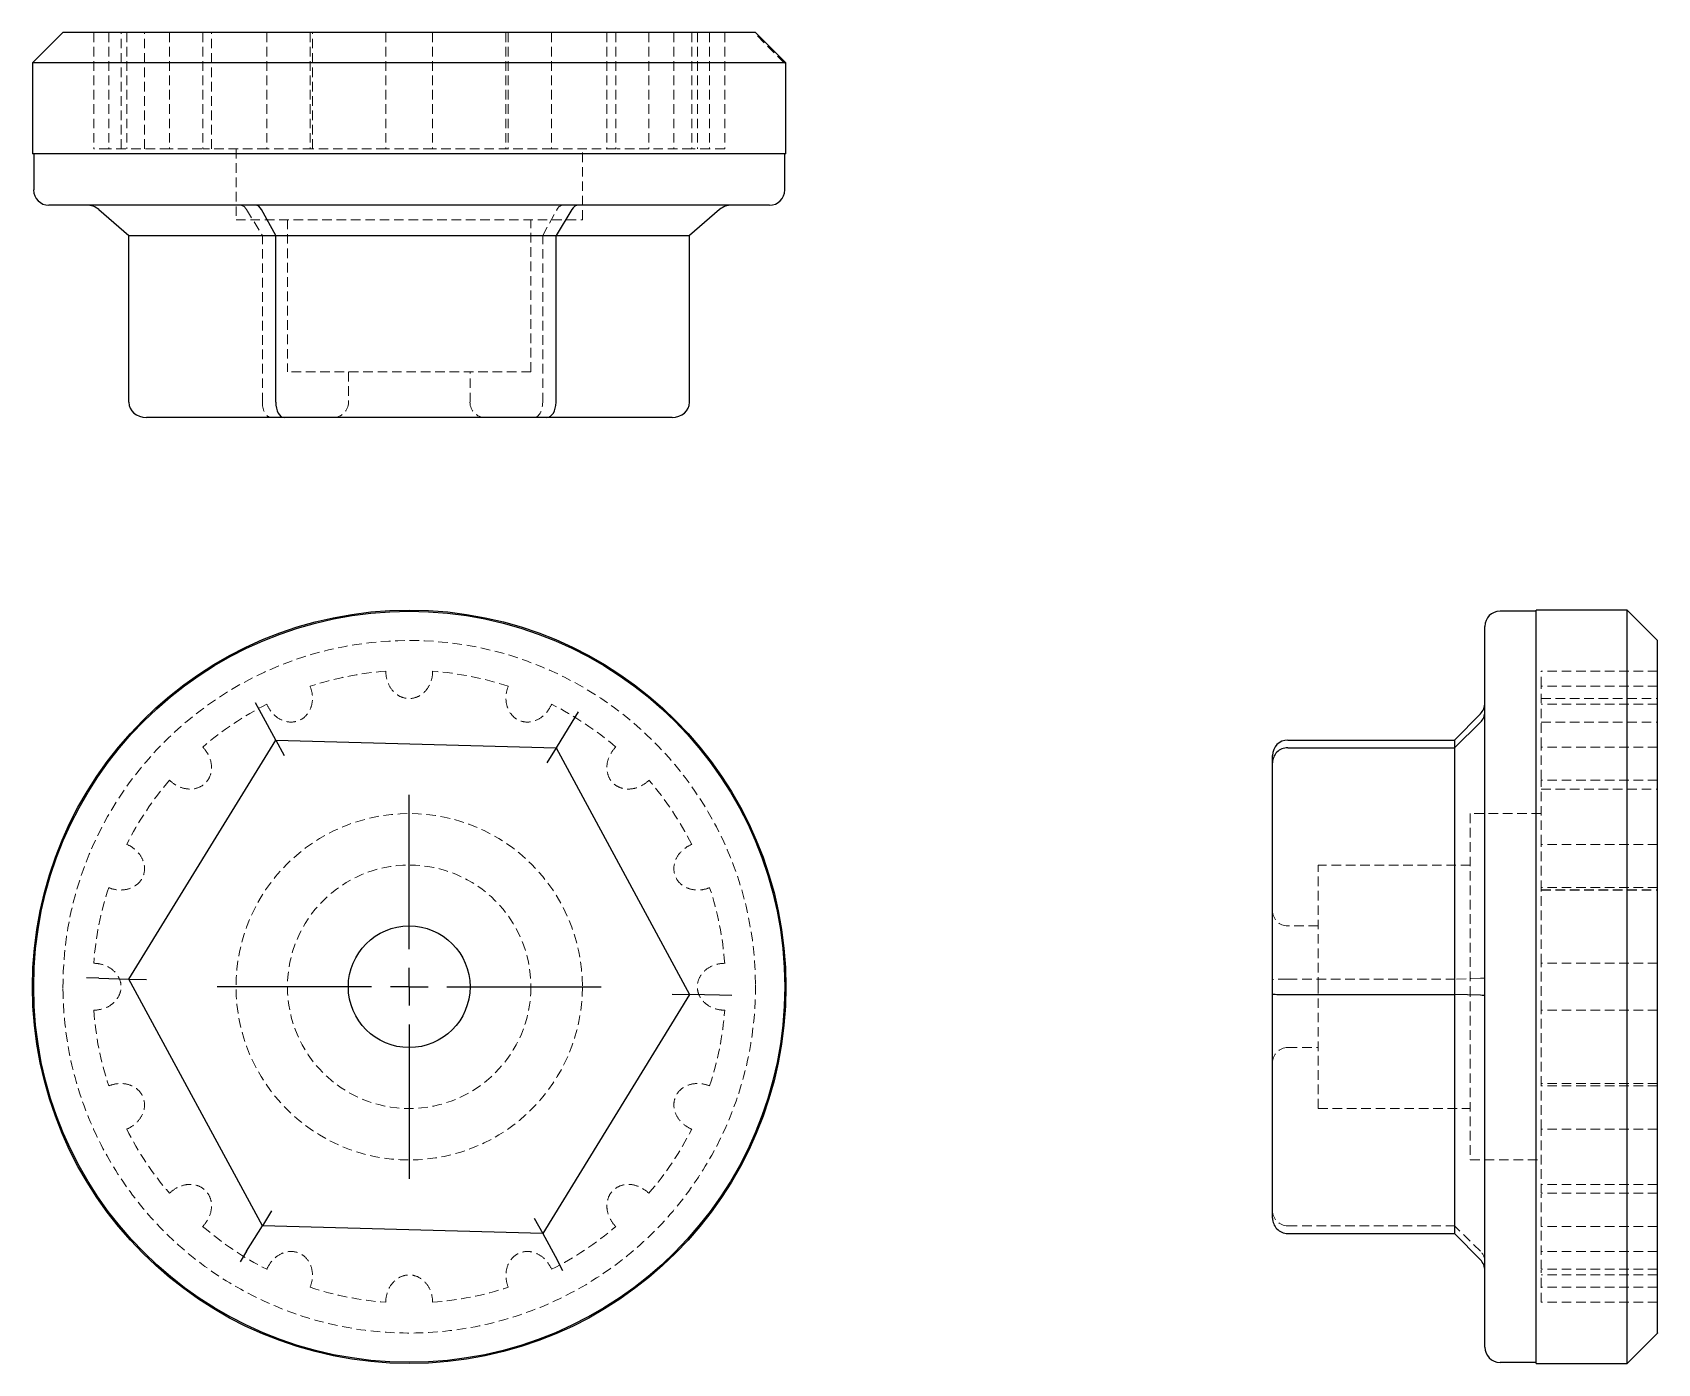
# Model space of a CAD drawing. Header units: millimetres. Extents: x 33 to 249, y 7 to 184.
import ezdxf

# ---------------------------------------------------------------- set-up
doc = ezdxf.new("R2010")
doc.units = ezdxf.units.MM
doc.linetypes.add('HIDDEN', pattern=[1.905, 1.27, -0.635])
doc.layers.add('10', color=7, linetype='Continuous')

# ---------------------------------------------------------------- blocks, each defined once
blk = doc.blocks.new('SW_CENTERMARKSYMBOL_0')
at = {"layer": '10', "color": 0}
for p, q in [((0, 5), (0, 25.46)), ((0, 0), (0, 2.5)), ((-5, 0), (-25.46, 0)), ((0, 0), (-2.5, 0)), ((0, 0), (0, -2.5)), ((0, 0), (2.5, 0)), ((5, 0), (25.46, 0)), ((0, -5), (0, -25.46))]:
    blk.add_line(p, q, dxfattribs=at)

msp = doc.modelspace()

# ---------------------------------------------------------------- linework, layer by layer
at = {"color": 7, "linetype": 'Continuous', "lineweight": 25}
for p, q in [((37.09, 183.52), (33.06, 179.49)), ((128.91, 183.52), (37.09, 183.52)), ((132.95, 179.48), (128.91, 183.52)), ((33.05, 179.48), (33.05, 167.45)), ((132.94, 179.48), (132.95, 179.48)), ((132.95, 167.45), (132.95, 179.48)), ((132.95, 167.45), (33.05, 167.45)), ((33.21, 167.45), (33.21, 162.64)), ((132.79, 162.64), (132.79, 167.45)), ((130.78, 160.63), (35.22, 160.63)), ((41.85, 160.04), (45.82, 156.59)), ((65.3, 156.59), (63.4, 160.04)), ((104.56, 160.04), (102.47, 156.59)), ((124.15, 160.04), (120.18, 156.59)), ((45.82, 156.59), (65.3, 156.59)), ((45.82, 134.49), (45.82, 156.59)), ((65.3, 156.59), (102.47, 156.59)), ((65.3, 134.49), (65.3, 156.59)), ((102.47, 156.59), (120.18, 156.59)), ((102.47, 134.49), (102.47, 156.59)), ((120.18, 134.49), (120.18, 156.59)), ((66.41, 132.48), (48.15, 132.48)), ((101.25, 132.48), (66.41, 132.48)), ((117.85, 132.48), (101.25, 132.48)), ((232.45, 106.79), (227.64, 106.79)), ((244.48, 106.95), (232.45, 106.95)), ((232.45, 7.05), (232.45, 106.95)), ((248.52, 102.91), (244.48, 106.95)), ((225.63, 57), (225.63, 104.78)), ((248.52, 57.33), (248.52, 102.91)), ((63.4, 93.2), (62.62, 94.65)), ((65.3, 89.71), (63.4, 93.2)), ((105.42, 93.47), (104.56, 92.07)), ((221.59, 89.71), (225.04, 93.2)), ((104.56, 92.07), (102.47, 88.68)), ((225.04, 92.07), (221.59, 88.68)), ((45.82, 58.02), (65.3, 89.71)), ((65.3, 89.71), (102.47, 88.68)), ((65.3, 89.71), (66.41, 87.66)), ((102.47, 88.68), (101.25, 86.7)), ((102.47, 88.68), (120.18, 55.98)), ((199.49, 89.71), (221.59, 89.71)), ((199.49, 88.68), (221.59, 88.68)), ((221.59, 89.71), (221.59, 88.68)), ((221.59, 88.68), (221.59, 55.98)), ((197.48, 86.7), (197.48, 87.66)), ((197.48, 56.04), (197.48, 86.7)), ((41.85, 58.13), (40.2, 58.18)), ((41.85, 58.13), (45.82, 58.02)), ((63.53, 25.32), (45.82, 58.02)), ((45.82, 58.02), (48.15, 57.96)), ((117.85, 56.04), (120.18, 55.98)), ((197.48, 26.34), (197.48, 56.04)), ((225.63, 9.22), (225.63, 57)), ((120.18, 55.98), (100.7, 24.29)), ((124.15, 55.87), (120.18, 55.98)), ((125.8, 55.82), (124.15, 55.87)), ((199.49, 55.98), (221.59, 55.98)), ((225.04, 55.87), (221.59, 55.98)), ((221.59, 55.98), (221.59, 24.29)), ((64.75, 27.3), (63.53, 25.32)), ((99.59, 26.34), (100.7, 24.29)), ((61.44, 21.93), (63.53, 25.32)), ((100.7, 24.29), (63.53, 25.32)), ((100.7, 24.29), (102.6, 20.8)), ((199.49, 24.29), (221.59, 24.29)), ((221.59, 24.29), (225.04, 20.8)), ((61.44, 21.93), (60.58, 20.53)), ((103.38, 19.35), (102.6, 20.8)), ((244.5, 7.07), (248.52, 11.09)), ((227.64, 7.21), (232.45, 7.21)), ((232.45, 7.05), (244.48, 7.05))]:
    msp.add_line(p, q, dxfattribs=at)
at = {"color": 7, "linetype": 'HIDDEN', "lineweight": 18}
for p, q in [((41.17, 183.52), (41.17, 168.09)), ((41.17, 183.52), (41.17, 168.09)), ((43.16, 183.52), (43.16, 168.09)), ((43.16, 183.52), (43.16, 168.09)), ((44.79, 168.09), (44.79, 183.52)), ((45.54, 183.52), (45.54, 168.09)), ((45.54, 183.52), (45.54, 168.09)), ((47.9, 168.09), (47.9, 183.52)), ((47.91, 168.09), (47.91, 183.52)), ((51.22, 183.52), (51.22, 168.09)), ((51.22, 183.52), (51.22, 168.09)), ((55.62, 183.52), (55.62, 168.09)), ((55.62, 183.52), (55.62, 168.09)), ((56.79, 168.09), (56.79, 183.52)), ((56.79, 168.09), (56.79, 183.52)), ((64.12, 183.52), (64.12, 168.09)), ((64.12, 183.52), (64.12, 168.09)), ((69.86, 183.52), (69.86, 168.09)), ((69.86, 183.52), (69.86, 168.09)), ((70.17, 168.09), (70.17, 183.52)), ((70.18, 168.09), (70.18, 183.52)), ((79.89, 183.52), (79.89, 168.09)), ((79.89, 183.52), (79.89, 168.09)), ((86.11, 183.52), (86.11, 168.09)), ((86.11, 183.52), (86.11, 168.09)), ((95.82, 183.52), (95.82, 168.09)), ((95.83, 183.52), (95.83, 168.09)), ((96.14, 183.52), (96.14, 168.09)), ((96.14, 183.52), (96.14, 168.09)), ((101.88, 183.52), (101.88, 168.09)), ((101.88, 183.52), (101.88, 168.09)), ((109.21, 183.52), (109.21, 168.09)), ((109.21, 183.52), (109.21, 168.09)), ((110.38, 183.52), (110.38, 168.09)), ((110.38, 183.52), (110.38, 168.09)), ((114.78, 183.52), (114.78, 168.09)), ((114.78, 183.52), (114.78, 168.09)), ((118.09, 183.52), (118.09, 168.09)), ((118.1, 183.52), (118.1, 168.09)), ((120.46, 183.52), (120.46, 168.09)), ((120.46, 183.52), (120.46, 168.09)), ((121.21, 183.52), (121.21, 168.09)), ((122.84, 183.52), (122.84, 168.09)), ((122.84, 183.52), (122.84, 168.09)), ((124.83, 183.52), (124.83, 168.09)), ((124.83, 183.52), (124.83, 168.09)), ((132.75, 179.46), (128.71, 183.52)), ((43.16, 168.09), (41.17, 168.09)), ((51.22, 168.09), (45.54, 168.09)), ((64.12, 168.09), (55.62, 168.09)), ((60.04, 168.09), (60.04, 158.7)), ((79.89, 168.09), (69.86, 168.09)), ((96.14, 168.09), (86.11, 168.09)), ((110.38, 168.09), (101.88, 168.09)), ((105.96, 158.7), (105.96, 168.09)), ((120.46, 168.09), (114.78, 168.09)), ((124.83, 168.09), (122.84, 168.09)), ((61.44, 160.04), (63.53, 156.59)), ((100.7, 156.59), (102.6, 160.04)), ((60.04, 158.7), (105.96, 158.7)), ((66.86, 158.7), (66.86, 138.53)), ((99.14, 138.53), (99.14, 158.7)), ((63.53, 134.49), (63.53, 156.59)), ((100.7, 134.49), (100.7, 156.59)), ((99.14, 138.53), (66.86, 138.53)), ((74.93, 138.53), (74.93, 134.49)), ((91.07, 134.49), (91.07, 138.53)), ((233.09, 96.84), (233.09, 98.83)), ((248.52, 98.83), (233.09, 98.83)), ((248.52, 98.83), (233.09, 98.83)), ((248.52, 96.84), (233.09, 96.84)), ((248.52, 96.84), (233.09, 96.84)), ((233.09, 95.21), (248.52, 95.21)), ((233.09, 88.78), (233.09, 94.46)), ((248.52, 94.46), (233.09, 94.46)), ((248.52, 94.46), (233.09, 94.46)), ((233.09, 92.1), (248.52, 92.1)), ((233.09, 92.09), (248.52, 92.09)), ((248.52, 88.78), (233.09, 88.78)), ((248.52, 88.78), (233.09, 88.78)), ((233.09, 75.88), (233.09, 84.38)), ((248.52, 84.38), (233.09, 84.38)), ((248.52, 84.38), (233.09, 84.38)), ((233.09, 83.21), (248.52, 83.21)), ((233.09, 83.21), (248.52, 83.21)), ((223.7, 79.96), (223.7, 56.95)), ((233.09, 79.96), (223.7, 79.96)), ((248.52, 75.88), (233.09, 75.88)), ((248.52, 75.88), (233.09, 75.88)), ((203.53, 57), (203.53, 73.14)), ((223.7, 73.14), (203.53, 73.14)), ((233.09, 60.11), (233.09, 70.14)), ((248.52, 70.14), (233.09, 70.14)), ((248.52, 70.14), (233.09, 70.14)), ((233.09, 69.83), (248.52, 69.83)), ((233.09, 69.82), (248.52, 69.82)), ((203.53, 65.07), (199.49, 65.07)), ((248.52, 60.11), (233.09, 60.11)), ((248.52, 60.11), (233.09, 60.11)), ((199.49, 58.02), (221.59, 58.02)), ((203.53, 40.86), (203.53, 57)), ((225.04, 58.13), (221.59, 58.02)), ((223.7, 56.95), (223.7, 34.04)), ((233.09, 43.86), (233.09, 53.89)), ((248.52, 53.89), (233.09, 53.89)), ((248.52, 53.89), (233.09, 53.89)), ((199.49, 48.93), (203.53, 48.93)), ((248.52, 44.18), (233.09, 44.18)), ((248.52, 44.17), (233.09, 44.17)), ((248.52, 43.86), (233.09, 43.86)), ((248.52, 43.86), (233.09, 43.86)), ((203.53, 40.86), (223.7, 40.86)), ((248.52, 38.12), (233.09, 38.12)), ((233.09, 29.62), (233.09, 38.12)), ((248.52, 38.12), (233.09, 38.12)), ((223.7, 34.04), (233.09, 34.04)), ((248.52, 30.79), (233.09, 30.79)), ((248.52, 30.79), (233.09, 30.79)), ((248.52, 29.62), (233.09, 29.62)), ((248.52, 29.62), (233.09, 29.62)), ((199.49, 25.32), (221.59, 25.32)), ((225.04, 21.93), (221.59, 25.32)), ((248.52, 25.22), (233.09, 25.22)), ((233.09, 19.54), (233.09, 25.22)), ((248.52, 25.22), (233.09, 25.22)), ((248.52, 21.91), (233.09, 21.91)), ((248.52, 21.9), (233.09, 21.9)), ((248.52, 19.54), (233.09, 19.54)), ((248.52, 19.54), (233.09, 19.54)), ((248.52, 18.79), (233.09, 18.79)), ((248.52, 17.16), (233.09, 17.16)), ((233.09, 15.17), (233.09, 17.16)), ((248.52, 17.16), (233.09, 17.16)), ((248.52, 15.17), (233.09, 15.17)), ((248.52, 15.17), (233.09, 15.17))]:
    msp.add_line(p, q, dxfattribs=at)
at = {"color": 7, "linetype": 'Continuous', "lineweight": 25}
for radius in [49.95, 49.79, 8.07]:
    msp.add_circle((83, 57), radius, dxfattribs=at)
at = {"color": 7, "linetype": 'HIDDEN', "lineweight": 18}
for radius in [22.96, 16.14]:
    msp.add_circle((83, 57), radius, dxfattribs=at)
at = {"color": 7, "linetype": 'Continuous', "lineweight": 25}
for centre, start, end in [((35.22, 162.64), 180, 270), ((130.78, 162.64), 270, 0), ((227.64, 104.78), 90, 180), ((227.64, 9.22), 180, 270)]:
    msp.add_arc(centre, 2.02, start, end, dxfattribs=at)
at = {"color": 7, "linetype": 'HIDDEN', "lineweight": 18}
for centre, radius, start, end in [((72.92, 134.49), 2.02, 270, 0), ((93.08, 134.49), 2.02, 180, 270), ((83, 57), 45.91, 0.4118, 180.4116), ((83, 57), 41.95, 94.2457, 108.25), ((83, 57), 41.95, 71.7457, 85.75), ((83, 57), 41.95, 116.7457, 130.75), ((83, 57), 41.95, 49.2457, 63.25), ((83, 57), 41.95, 139.2457, 153.25), ((83, 57), 41.95, 26.7457, 40.75), ((83, 57), 41.95, 161.7457, 175.75), ((83, 57), 41.95, 4.2457, 18.25), ((199.49, 67.08), 2.02, 180, 270), ((83, 57), 41.95, 184.2457, 198.25), ((83, 57), 41.95, 341.7457, 355.75), ((199.49, 46.92), 2.02, 90, 180), ((83, 57), 41.95, 206.7457, 220.75), ((83, 57), 41.95, 319.2457, 333.25), ((83, 57), 41.95, 229.2457, 243.25), ((83, 57), 41.95, 296.7457, 310.75), ((83, 57), 41.95, 251.7457, 265.75), ((83, 57), 41.95, 274.2457, 288.25)]:
    msp.add_arc(centre, radius, start, end, dxfattribs=at)
at = {"color": 7, "linetype": 'Continuous', "lineweight": 25}
for centre, major_axis, ratio, start_param, end_param in [((40.2, 158.61), (2.33, 0), 0.866353, 0.785398, 1.570796), ((62.62, 158.61), (0, 2.02), 0.54965, 5.497787, 6.283185), ((105.42, 158.61), (0, 2.02), 0.604614, 0, 0.785398), ((125.8, 158.61), (2.33, 0), 0.866353, 1.570796, 2.356194), ((48.15, 134.49), (2.33, 0), 0.866353, 3.141593, 4.712389), ((66.41, 134.49), (0, 2.02), 0.54965, 1.570796, 3.141593), ((101.25, 134.49), (0, 2.02), 0.604614, 3.141593, 4.712389), ((117.85, 134.49), (2.33, 0), 0.866353, 4.712389, 6.283185), ((223.61, 94.65), (0, 2.05), 0.984747, 3.926991, 4.712389), ((223.61, 93.47), (2.02, 0), 0.983755, 5.497787, 6.283185), ((199.49, 87.66), (0, 2.05), 0.984747, 0, 1.570796), ((199.49, 86.7), (2.02, 0), 0.983755, 1.570796, 3.141593), ((199.49, 56.04), (2.02, 0), 0.031734, 3.141593, 4.712389), ((223.61, 55.82), (2.02, 0), 0.031734, 0, 0.785398), ((199.49, 26.34), (0, 2.05), 0.984747, 1.570796, 3.141593), ((223.61, 19.35), (0, 2.05), 0.984747, 4.712389, 5.497787)]:
    msp.add_ellipse(centre, major_axis=major_axis, ratio=ratio, start_param=start_param, end_param=end_param, dxfattribs=at)
at = {"color": 7, "linetype": 'HIDDEN', "lineweight": 18}
for centre, major_axis, ratio, start_param, end_param in [((60.58, 158.61), (0, 2.02), 0.604614, 5.497787, 6.283185), ((103.38, 158.61), (0, 2.02), 0.54965, 0, 0.785398), ((64.75, 134.49), (0, 2.02), 0.604614, 1.570796, 3.141593), ((99.59, 134.49), (0, 2.02), 0.54965, 3.141593, 4.712389), ((223.61, 58.18), (2.02, 0), 0.031734, 5.497787, 6.283185), ((199.49, 57.96), (2.02, 0), 0.031734, 1.570796, 3.141593), ((199.49, 27.3), (2.02, 0), 0.983755, 3.141593, 4.712389), ((223.61, 20.53), (2.02, 0), 0.983755, 0, 0.785398)]:
    msp.add_ellipse(centre, major_axis=major_axis, ratio=ratio, start_param=start_param, end_param=end_param, dxfattribs=at)
for points, knots in [([(33.05, 179.48), (33.08, 179.48), (33.12, 179.48), (33.41, 179.48), (33.85, 179.48), (34.56, 179.48), (35.61, 179.48), (37.11, 179.48), (38.97, 179.48), (40.57, 179.48), (41.63, 179.48), (41.85, 179.48)], [0, 0, 0, 0, 0.0979469, 0.1958937, 0.2952013, 0.3945088, 0.5343185, 0.6741283, 0.8179998, 0.9618713, 1, 1, 1, 1]), ([(132.52, 179.48), (132.59, 179.48), (132.77, 179.48), (132.85, 179.48), (132.9, 179.48)], [0, 0, 0, 0, 0.36763, 1, 1, 1, 1]), ([(45.42, 168.09), (45.26, 168.09), (44.72, 168.09), (43.93, 168.09), (43.36, 168.09), (43.16, 168.09)], [0, 0, 0, 0, 0.210616, 0.72928, 1, 1, 1, 1]), ([(55.5, 168.09), (55.25, 168.09), (54.72, 168.09), (53.76, 168.09), (52.7, 168.09), (51.83, 168.09), (51.38, 168.09), (51.22, 168.09)], [0, 0, 0, 0, 0.1796378, 0.3766917, 0.6097418, 0.8661605, 1, 1, 1, 1]), ([(70.16, 168.09), (70.16, 168.09), (70.17, 168.09), (70.03, 168.09), (69.77, 168.09), (69.36, 168.09), (68.73, 168.09), (67.87, 168.09), (66.94, 168.09), (66, 168.09), (65.1, 168.09), (64.47, 168.09), (64.21, 168.09), (64.12, 168.09)], [0, 0, 0, 0, 0.053682, 0.134063, 0.203147, 0.274947, 0.374891, 0.474828, 0.575726, 0.677638, 0.798167, 0.930781, 1, 1, 1, 1]), ([(101.88, 168.09), (101.67, 168.09), (101.36, 168.09), (100.68, 168.09), (100.11, 168.09), (99.49, 168.09), (98.78, 168.09), (97.95, 168.09), (97.11, 168.09), (96.45, 168.09), (96, 168.09), (95.79, 168.09), (95.85, 168.09), (95.86, 168.09)], [0, 0, 0, 0, 0.14737, 0.225024, 0.305433, 0.374541, 0.446366, 0.546345, 0.646317, 0.74725, 0.849198, 0.969768, 1, 1, 1, 1]), ([(114.78, 168.09), (114.44, 168.09), (113.91, 168.09), (113.05, 168.09), (112.37, 168.09), (111.71, 168.09), (111.07, 168.09), (110.69, 168.09), (110.51, 168.09)], [0, 0, 0, 0, 0.283968, 0.433602, 0.588541, 0.721707, 0.860107, 1, 1, 1, 1]), ([(122.84, 168.09), (122.41, 168.09), (121.76, 168.09), (120.99, 168.09), (120.67, 168.09), (120.58, 168.09)], [0, 0, 0, 0, 0.577467, 0.881757, 1, 1, 1, 1]), ([(244.48, 106.82), (244.48, 106.81), (244.48, 106.75), (244.48, 106.3), (244.48, 105.46), (244.48, 104.23), (244.48, 102.67), (244.48, 100.8), (244.48, 98.62), (244.48, 96.13), (244.48, 93.35), (244.48, 90.34), (244.48, 87.1), (244.48, 83.61), (244.48, 79.93), (244.48, 76.12), (244.48, 72.18), (244.48, 68.1), (244.48, 64.1), (244.48, 60.28), (244.48, 57.85), (244.48, 56.64)], [0, 0, 0, 0, 0.014885, 0.06967, 0.124455, 0.180832, 0.237209, 0.291994, 0.34678, 0.403156, 0.459533, 0.514318, 0.569104, 0.62548, 0.681857, 0.736643, 0.791428, 0.847805, 0.904181, 0.951964, 1, 1, 1, 1]), ([(233.09, 94.58), (233.09, 94.74), (233.09, 95.28), (233.09, 96.07), (233.09, 96.64), (233.09, 96.84)], [0, 0, 0, 0, 0.210616, 0.72928, 1, 1, 1, 1]), ([(233.09, 84.5), (233.09, 84.75), (233.09, 85.28), (233.09, 86.24), (233.09, 87.3), (233.09, 88.17), (233.09, 88.62), (233.09, 88.78)], [0, 0, 0, 0, 0.179638, 0.376692, 0.609742, 0.86616, 1, 1, 1, 1]), ([(233.09, 69.84), (233.09, 69.84), (233.09, 69.83), (233.09, 69.97), (233.09, 70.23), (233.09, 70.64), (233.09, 71.27), (233.09, 72.13), (233.09, 73.06), (233.09, 74), (233.09, 74.9), (233.09, 75.53), (233.09, 75.79), (233.09, 75.88)], [0, 0, 0, 0, 0.053682, 0.134063, 0.203147, 0.274947, 0.374891, 0.474828, 0.575726, 0.677638, 0.798167, 0.930781, 1, 1, 1, 1]), ([(37.09, 56.67), (37.11, 53.67), (37.43, 50.66), (38.64, 44.78), (39.54, 41.89), (41.88, 36.36), (43.32, 33.7), (46.7, 28.73), (50.56, 24.09), (55.26, 20.29), (60.28, 16.99), (62.95, 15.59), (68.52, 13.33), (71.41, 12.47), (77.32, 11.34), (80.32, 11.07), (86.33, 11.11), (89.34, 11.43), (95.22, 12.64), (98.11, 13.54), (103.64, 15.88), (106.3, 17.32), (111.27, 20.7), (115.91, 24.56), (119.71, 29.26), (123.01, 34.28), (124.41, 36.95), (127.81, 45.3), (128.96, 51.32), (128.91, 57.33)], [0, 0, 0, 0, 0.0625, 0.0625, 0.125, 0.125, 0.1875, 0.1875, 0.25, 0.3125, 0.3125, 0.375, 0.375, 0.4375, 0.4375, 0.5, 0.5, 0.5625, 0.5625, 0.625, 0.625, 0.6875, 0.6875, 0.75, 0.8125, 0.8125, 0.875, 0.875, 1, 1, 1, 1]), ([(233.09, 38.12), (233.09, 38.33), (233.09, 38.64), (233.09, 39.32), (233.09, 39.89), (233.09, 40.51), (233.09, 41.22), (233.09, 42.05), (233.09, 42.89), (233.09, 43.55), (233.09, 44), (233.09, 44.21), (233.09, 44.15), (233.09, 44.14)], [0, 0, 0, 0, 0.14737, 0.225024, 0.305433, 0.374541, 0.446366, 0.546345, 0.646317, 0.74725, 0.849198, 0.969768, 1, 1, 1, 1]), ([(233.09, 25.22), (233.09, 25.56), (233.09, 26.09), (233.09, 26.95), (233.09, 27.63), (233.09, 28.29), (233.09, 28.93), (233.09, 29.31), (233.09, 29.49)], [0, 0, 0, 0, 0.283968, 0.433602, 0.588541, 0.721707, 0.860107, 1, 1, 1, 1]), ([(233.09, 17.16), (233.09, 17.59), (233.09, 18.24), (233.09, 19.01), (233.09, 19.33), (233.09, 19.42)], [0, 0, 0, 0, 0.57747, 0.881761, 1, 1, 1, 1])]:
    msp.add_open_spline(points, degree=3, knots=knots, dxfattribs=at)
at = {"color": 7, "linetype": 'Continuous', "lineweight": 25}
for points, knots in [([(132.95, 179.48), (132.91, 179.48), (132.84, 179.48), (132.39, 179.48), (131.69, 179.48), (130.66, 179.48), (129.3, 179.48), (127.55, 179.48), (125.47, 179.48), (123.08, 179.48), (120.43, 179.48), (117.52, 179.48), (114.33, 179.48), (110.92, 179.48), (107.35, 179.48), (103.6, 179.48), (99.67, 179.48), (95.62, 179.48), (91.52, 179.48), (87.35, 179.48), (83.12, 179.48), (78.89, 179.48), (74.72, 179.48), (70.62, 179.48), (66.56, 179.48), (62.62, 179.48), (58.87, 179.48), (55.28, 179.48), (51.86, 179.48), (48.66, 179.48), (45.73, 179.48), (43.07, 179.48), (40.66, 179.48), (38.56, 179.48), (36.8, 179.48), (35.35, 179.48), (34.24, 179.48), (33.51, 179.48), (33.11, 179.48), (33.08, 179.48), (33.06, 179.48)], [0, 0, 0, 0, 0.023447, 0.046894, 0.070867, 0.09484, 0.121363, 0.147886, 0.17518, 0.202473, 0.228996, 0.255519, 0.282813, 0.310106, 0.336629, 0.363152, 0.390445, 0.417739, 0.444262, 0.470785, 0.498078, 0.525372, 0.551895, 0.578418, 0.605711, 0.633005, 0.659528, 0.686051, 0.713344, 0.740638, 0.767161, 0.793684, 0.820977, 0.848271, 0.874794, 0.901317, 0.92861, 0.955904, 0.979037, 1, 1, 1, 1]), ([(244.48, 57.36), (244.48, 58.58), (244.48, 61.03), (244.48, 64.7), (244.48, 68.36), (244.48, 72.11), (244.48, 75.9), (244.48, 79.71), (244.48, 83.4), (244.48, 86.9), (244.48, 90.16), (244.48, 93.18), (244.48, 95.97), (244.48, 98.49), (244.48, 100.68), (244.48, 102.57), (244.48, 104.15), (244.48, 105.39), (244.48, 106.28), (244.48, 106.79), (244.48, 107), (244.48, 106.94), (244.48, 106.94)], [0, 0, 0, 0, 0.047001, 0.094003, 0.142059, 0.190116, 0.243283, 0.296451, 0.351163, 0.405876, 0.459044, 0.512211, 0.566924, 0.621636, 0.674804, 0.727971, 0.782684, 0.837396, 0.890564, 0.943732, 0.998444, 1, 1, 1, 1]), ([(244.48, 7.09), (244.48, 7.07), (244.48, 7.02), (244.48, 7.28), (244.48, 7.86), (244.48, 8.83), (244.48, 10.14), (244.48, 11.78), (244.48, 13.72), (244.48, 16), (244.48, 18.57), (244.48, 21.39), (244.48, 24.46), (244.48, 27.79), (244.48, 31.33), (244.48, 35.02), (244.48, 38.86), (244.48, 42.87), (244.48, 46.47), (244.48, 49.57), (244.48, 52.15), (244.49, 54.75), (244.48, 56.49), (244.48, 57.36)], [0, 0, 0, 0, 0.012912, 0.065596, 0.11828, 0.172495, 0.22671, 0.279394, 0.332078, 0.386293, 0.440507, 0.493192, 0.545876, 0.600091, 0.654305, 0.706989, 0.759674, 0.813888, 0.868103, 0.900898, 0.933694, 0.966847, 1, 1, 1, 1]), ([(248.52, 11.1), (248.52, 11.09), (248.52, 11.04), (248.52, 11.26), (248.52, 11.79), (248.52, 12.71), (248.52, 13.96), (248.52, 15.53), (248.52, 17.41), (248.52, 19.58), (248.52, 22.02), (248.52, 24.75), (248.52, 27.73), (248.52, 30.96), (248.52, 34.38), (248.52, 37.99), (248.52, 41.72), (248.52, 45.54), (248.52, 49.42), (248.52, 53.36), (248.52, 56.01), (248.52, 57.33)], [0, 0, 0, 0, 0.004517, 0.060264, 0.11601, 0.171757, 0.227505, 0.283252, 0.338004, 0.392758, 0.447515, 0.50227, 0.558013, 0.613755, 0.669499, 0.725246, 0.780991, 0.835742, 0.890495, 0.945247, 1, 1, 1, 1])]:
    msp.add_open_spline(points, degree=3, knots=knots, dxfattribs=at)
at = {"color": 7, "linetype": 'HIDDEN', "lineweight": 18}
for points in [[(86.11, 168.09), (86.11, 168.09), (85.97, 168.09), (85.27, 168.09), (84.16, 168.09), (83, 168.09), (81.84, 168.09), (80.73, 168.09), (80.03, 168.09), (79.9, 168.09), (79.89, 168.09)], [(86.11, 98.83), (86.11, 98.41), (85.97, 97.49), (85.27, 96.2), (84.16, 95.37), (83, 95.13), (81.84, 95.37), (80.73, 96.2), (80.03, 97.49), (79.9, 98.41), (79.89, 98.83)], [(69.86, 96.84), (70.02, 96.44), (70.25, 95.54), (70.09, 94.09), (69.39, 92.89), (68.41, 92.23), (67.25, 92), (65.9, 92.35), (64.76, 93.27), (64.29, 94.07), (64.12, 94.46)], [(101.88, 94.46), (101.72, 94.07), (101.24, 93.27), (100.1, 92.35), (98.75, 92), (97.59, 92.23), (96.61, 92.89), (95.91, 94.09), (95.75, 95.54), (95.98, 96.44), (96.14, 96.84)], [(55.62, 88.78), (55.92, 88.48), (56.47, 87.73), (56.88, 86.33), (56.69, 84.95), (56.04, 83.96), (55.05, 83.31), (53.68, 83.12), (52.27, 83.53), (51.53, 84.09), (51.22, 84.38)], [(114.78, 84.38), (114.48, 84.08), (113.73, 83.53), (112.33, 83.12), (110.95, 83.31), (109.96, 83.96), (109.31, 84.95), (109.12, 86.32), (109.53, 87.73), (110.09, 88.47), (110.38, 88.78)], [(45.54, 75.88), (45.93, 75.72), (46.73, 75.24), (47.65, 74.1), (48, 72.75), (47.77, 71.59), (47.11, 70.61), (45.91, 69.91), (44.46, 69.75), (43.56, 69.98), (43.16, 70.14)], [(122.84, 70.14), (122.44, 69.98), (121.54, 69.75), (120.09, 69.91), (118.89, 70.61), (118.23, 71.59), (118, 72.75), (118.35, 74.1), (119.27, 75.24), (120.07, 75.71), (120.46, 75.88)], [(41.17, 60.11), (41.59, 60.11), (42.51, 59.97), (43.8, 59.27), (44.63, 58.16), (44.87, 57), (44.63, 55.84), (43.8, 54.73), (42.51, 54.03), (41.59, 53.9), (41.17, 53.89)], [(124.83, 53.89), (124.41, 53.89), (123.49, 54.03), (122.2, 54.73), (121.37, 55.84), (121.13, 57), (121.37, 58.16), (122.2, 59.27), (123.49, 59.97), (124.41, 60.1), (124.83, 60.11)], [(233.09, 53.89), (233.09, 53.89), (233.09, 54.03), (233.09, 54.73), (233.09, 55.84), (233.09, 57), (233.09, 58.16), (233.09, 59.27), (233.09, 59.97), (233.09, 60.1), (233.09, 60.11)], [(43.16, 43.86), (43.56, 44.02), (44.46, 44.25), (45.91, 44.09), (47.11, 43.39), (47.77, 42.41), (48, 41.25), (47.65, 39.9), (46.73, 38.76), (45.93, 38.29), (45.54, 38.12)], [(120.46, 38.12), (120.07, 38.28), (119.27, 38.76), (118.35, 39.9), (118, 41.25), (118.23, 42.41), (118.89, 43.39), (120.09, 44.09), (121.54, 44.25), (122.44, 44.02), (122.84, 43.86)], [(51.22, 29.62), (51.52, 29.92), (52.27, 30.47), (53.67, 30.88), (55.05, 30.69), (56.04, 30.04), (56.69, 29.05), (56.88, 27.68), (56.47, 26.27), (55.91, 25.53), (55.62, 25.22)], [(110.38, 25.22), (110.08, 25.52), (109.53, 26.27), (109.12, 27.67), (109.31, 29.05), (109.96, 30.04), (110.95, 30.69), (112.32, 30.88), (113.73, 30.47), (114.47, 29.91), (114.78, 29.62)], [(64.12, 19.54), (64.28, 19.93), (64.76, 20.73), (65.9, 21.65), (67.25, 22), (68.41, 21.77), (69.39, 21.11), (70.09, 19.91), (70.25, 18.46), (70.02, 17.56), (69.86, 17.16)], [(96.14, 17.16), (95.98, 17.56), (95.75, 18.46), (95.91, 19.91), (96.61, 21.11), (97.59, 21.77), (98.75, 22), (100.1, 21.65), (101.24, 20.73), (101.71, 19.93), (101.88, 19.54)], [(79.89, 15.17), (79.89, 15.59), (80.03, 16.51), (80.73, 17.8), (81.84, 18.63), (83, 18.87), (84.16, 18.63), (85.27, 17.8), (85.97, 16.51), (86.1, 15.59), (86.11, 15.17)]]:
    msp.add_open_spline(points, degree=3, dxfattribs=at)

# ---------------------------------------------------------------- block references
at = {"layer": '10'}
msp.add_blockref('SW_CENTERMARKSYMBOL_0', (83, 57), dxfattribs=at)

doc.saveas('drawing.dxf')
